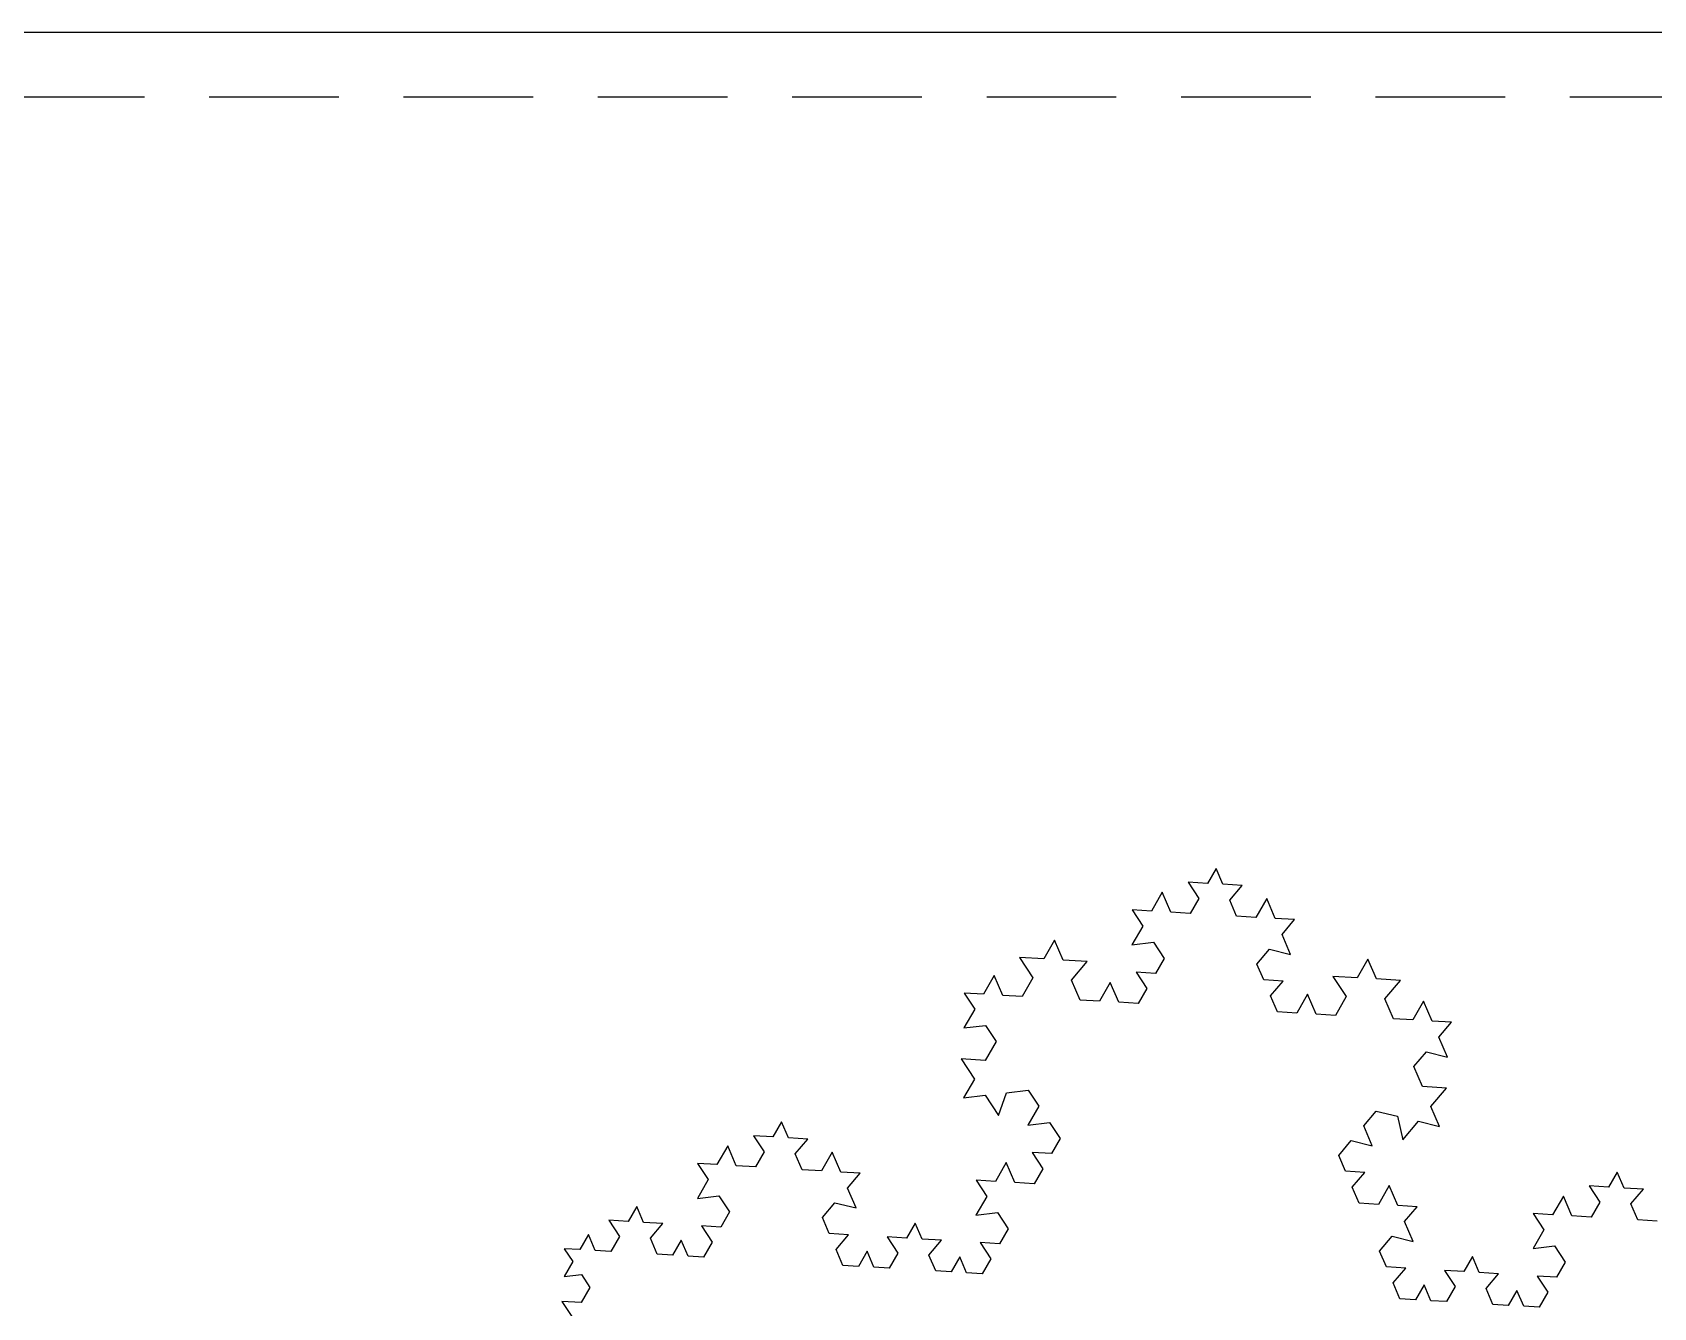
# Model space of a CAD drawing. Header units: inches. Extents: x 15 to 91, y 8 to 301.
# Drawn here: x 42.96 to 49.21, y 252.62 to 257.54 of the extents above; entities that cross this region are included whole.
import ezdxf

# ---------------------------------------------------------------- set-up
doc = ezdxf.new("R2010")
doc.units = ezdxf.units.IN
doc.header["$MEASUREMENT"] = 0
doc.linetypes.add('DASHED', pattern=[0.75, 0.5, -0.25])
doc.layers.get('Defpoints').update_dxf_attribs({"true_color": 0x000000})
doc.layers.add('2 - Engrave - Shallow (VECTOR)', color=1, linetype='Continuous', true_color=0xff0000)

msp = doc.modelspace()

# ---------------------------------------------------------------- linework, layer by layer
at = {"layer": '2 - Engrave - Shallow (VECTOR)'}
for p, q in [((47.5252, 254.3148), (47.4918, 254.2569)), ((47.5515, 254.2533), (47.5252, 254.3148)), ((47.4918, 254.2569), (47.4171, 254.2614)), ((47.4171, 254.2614), (47.4583, 254.199)), ((47.6261, 254.2488), (47.5515, 254.2533)), ((47.5777, 254.1918), (47.6261, 254.2488)), ((47.3174, 254.2224), (47.2756, 254.15)), ((47.3503, 254.1456), (47.3174, 254.2224)), ((47.4583, 254.199), (47.4249, 254.1411)), ((47.604, 254.1303), (47.5777, 254.1918)), ((47.7204, 254.1982), (47.6786, 254.1258)), ((47.7533, 254.1214), (47.7204, 254.1982)), ((47.2756, 254.15), (47.201, 254.1545)), ((47.201, 254.1545), (47.2422, 254.0921)), ((47.4249, 254.1411), (47.3503, 254.1456)), ((47.6786, 254.1258), (47.604, 254.1303)), ((47.8279, 254.1169), (47.7533, 254.1214)), ((47.2422, 254.0921), (47.2004, 254.0197)), ((47.7795, 254.0599), (47.8279, 254.1169)), ((47.8124, 253.983), (47.7795, 254.0599)), ((46.9019, 254.0376), (46.8601, 253.9653)), ((46.9347, 253.9608), (46.9019, 254.0376)), ((47.2004, 254.0197), (47.2834, 254.0297)), ((47.2834, 254.0297), (47.3246, 253.9673)), ((47.6828, 253.9458), (47.7312, 254.0028)), ((47.7312, 254.0028), (47.8124, 253.983)), ((46.8601, 253.9653), (46.7668, 253.9709)), ((46.7668, 253.9709), (46.8183, 253.8929)), ((47.028, 253.9552), (46.9347, 253.9608)), ((46.9676, 253.8839), (47.028, 253.9552)), ((47.3246, 253.9673), (47.2912, 253.9094)), ((47.7091, 253.8843), (47.6828, 253.9458)), ((48.1109, 253.9651), (48.0691, 253.8927)), ((48.1437, 253.8882), (48.1109, 253.9651)), ((46.669, 253.9018), (46.6272, 253.8294)), ((46.7019, 253.825), (46.669, 253.9018)), ((46.8183, 253.8929), (46.7765, 253.8205)), ((47.0004, 253.807), (46.9676, 253.8839)), ((47.1168, 253.8749), (47.075, 253.8026)), ((47.1496, 253.7981), (47.1168, 253.8749)), ((47.2912, 253.9094), (47.2165, 253.9139)), ((47.2165, 253.9139), (47.2577, 253.8515)), ((47.7837, 253.8799), (47.7091, 253.8843)), ((47.7354, 253.8228), (47.7837, 253.8799)), ((48.0691, 253.8927), (47.9758, 253.8983)), ((47.9758, 253.8983), (48.0273, 253.8203)), ((48.237, 253.8826), (48.1437, 253.8882)), ((48.1766, 253.8113), (48.237, 253.8826)), ((46.6272, 253.8294), (46.5526, 253.8339)), ((46.5526, 253.8339), (46.5938, 253.7715)), ((46.7765, 253.8205), (46.7019, 253.825)), ((47.2577, 253.8515), (47.2243, 253.7936)), ((47.7616, 253.7613), (47.7354, 253.8228)), ((47.8781, 253.8293), (47.8363, 253.7569)), ((47.9109, 253.7524), (47.8781, 253.8293)), ((48.0273, 253.8203), (47.9855, 253.7479)), ((48.2094, 253.7345), (48.1766, 253.8113)), ((46.5938, 253.7715), (46.552, 253.6991)), ((47.075, 253.8026), (47.0004, 253.807)), ((47.2243, 253.7936), (47.1496, 253.7981)), ((47.8363, 253.7569), (47.7616, 253.7613)), ((47.9855, 253.7479), (47.9109, 253.7524)), ((48.3258, 253.8024), (48.284, 253.73)), ((48.3587, 253.7255), (48.3258, 253.8024)), ((46.552, 253.6991), (46.635, 253.7091)), ((46.635, 253.7091), (46.6762, 253.6467)), ((48.284, 253.73), (48.2094, 253.7345)), ((48.4333, 253.721), (48.3587, 253.7255)), ((48.3849, 253.664), (48.4333, 253.721)), ((46.6762, 253.6467), (46.6344, 253.5743)), ((48.4178, 253.5871), (48.3849, 253.664)), ((46.6344, 253.5743), (46.5411, 253.5799)), ((46.5411, 253.5799), (46.5926, 253.5019)), ((48.2882, 253.55), (48.3366, 253.607)), ((48.3366, 253.607), (48.4178, 253.5871)), ((46.5926, 253.5019), (46.5508, 253.4296)), ((48.3211, 253.4731), (48.2882, 253.55)), ((46.5508, 253.4296), (46.6338, 253.4396)), ((46.6338, 253.4396), (46.6853, 253.3616)), ((46.6853, 253.3616), (46.7168, 253.4496)), ((46.7168, 253.4496), (46.7998, 253.4596)), ((46.7998, 253.4596), (46.841, 253.3972)), ((48.4143, 253.4675), (48.3211, 253.4731)), ((48.3539, 253.3962), (48.4143, 253.4675)), ((46.841, 253.3972), (46.7992, 253.3248)), ((48.0948, 253.3219), (48.1431, 253.3789)), ((48.1431, 253.3789), (48.2243, 253.3591)), ((48.3867, 253.3194), (48.3539, 253.3962)), ((45.8487, 253.3369), (45.8152, 253.279)), ((45.8749, 253.2754), (45.8487, 253.3369)), ((46.7992, 253.3248), (46.8822, 253.3348)), ((46.8822, 253.3348), (46.9234, 253.2724)), ((48.1276, 253.245), (48.0948, 253.3219)), ((48.2243, 253.3591), (48.2451, 253.2679)), ((48.2451, 253.2679), (48.3055, 253.3392)), ((48.3055, 253.3392), (48.3867, 253.3194)), ((45.8152, 253.279), (45.7406, 253.2834)), ((45.7406, 253.2834), (45.7818, 253.2211)), ((45.9496, 253.2709), (45.8749, 253.2754)), ((45.9012, 253.2139), (45.9496, 253.2709)), ((46.9234, 253.2724), (46.8899, 253.2145)), ((47.998, 253.2079), (48.0464, 253.2649)), ((48.0464, 253.2649), (48.1276, 253.245)), ((45.6409, 253.2445), (45.5991, 253.1721)), ((45.6737, 253.1676), (45.6409, 253.2445)), ((45.7818, 253.2211), (45.7484, 253.1631)), ((45.9275, 253.1524), (45.9012, 253.2139)), ((46.0439, 253.2203), (46.0021, 253.1479)), ((46.0767, 253.1434), (46.0439, 253.2203)), ((46.8899, 253.2145), (46.8153, 253.2189)), ((46.8153, 253.2189), (46.8565, 253.1565)), ((48.0243, 253.1464), (47.998, 253.2079)), ((45.5991, 253.1721), (45.5245, 253.1766)), ((45.5245, 253.1766), (45.5657, 253.1142)), ((45.7484, 253.1631), (45.6737, 253.1676)), ((46.0021, 253.1479), (45.9275, 253.1524)), ((46.1514, 253.139), (46.0767, 253.1434)), ((46.103, 253.0819), (46.1514, 253.139)), ((46.7156, 253.18), (46.6738, 253.1076)), ((46.7484, 253.1031), (46.7156, 253.18)), ((46.8565, 253.1565), (46.823, 253.0986)), ((48.0989, 253.1419), (48.0243, 253.1464)), ((48.0506, 253.0849), (48.0989, 253.1419)), ((49.0727, 253.1434), (49.0393, 253.0854)), ((49.099, 253.0819), (49.0727, 253.1434)), ((45.5657, 253.1142), (45.5239, 253.0418)), ((46.1358, 253.0051), (46.103, 253.0819)), ((46.6738, 253.1076), (46.5992, 253.1121)), ((46.5992, 253.1121), (46.6403, 253.0497)), ((46.823, 253.0986), (46.7484, 253.1031)), ((48.0769, 253.0234), (48.0506, 253.0849)), ((48.1933, 253.0913), (48.1515, 253.0189)), ((48.2261, 253.0144), (48.1933, 253.0913)), ((49.0393, 253.0854), (48.9647, 253.0899)), ((48.9647, 253.0899), (49.0059, 253.0275)), ((49.1736, 253.0774), (49.099, 253.0819)), ((49.1253, 253.0204), (49.1736, 253.0774)), ((45.2898, 253.0109), (45.2564, 252.953)), ((45.3161, 252.9494), (45.2898, 253.0109)), ((45.5239, 253.0418), (45.6069, 253.0518)), ((45.6069, 253.0518), (45.648, 252.9894)), ((46.0063, 252.9679), (46.0546, 253.0249)), ((46.0546, 253.0249), (46.1358, 253.0051)), ((46.6403, 253.0497), (46.5986, 252.9773)), ((48.1515, 253.0189), (48.0769, 253.0234)), ((48.3007, 253.0099), (48.2261, 253.0144)), ((48.2524, 252.9529), (48.3007, 253.0099)), ((48.865, 253.051), (48.8232, 252.9786)), ((48.8978, 252.9741), (48.865, 253.051)), ((49.0059, 253.0275), (48.9724, 252.9696)), ((49.1515, 252.9589), (49.1253, 253.0204)), ((45.2564, 252.953), (45.1817, 252.9575)), ((45.1817, 252.9575), (45.2229, 252.8951)), ((45.3907, 252.9449), (45.3161, 252.9494)), ((45.3424, 252.8879), (45.3907, 252.9449)), ((45.6146, 252.9315), (45.54, 252.936)), ((45.54, 252.936), (45.5812, 252.8736)), ((45.648, 252.9894), (45.6146, 252.9315)), ((46.0325, 252.9064), (46.0063, 252.9679)), ((46.3645, 252.9464), (46.3311, 252.8885)), ((46.3908, 252.8849), (46.3645, 252.9464)), ((46.5986, 252.9773), (46.6815, 252.9873)), ((46.6815, 252.9873), (46.7227, 252.9249)), ((48.2852, 252.8761), (48.2524, 252.9529)), ((48.8232, 252.9786), (48.7485, 252.9831)), ((48.7485, 252.9831), (48.7897, 252.9207)), ((48.9724, 252.9696), (48.8978, 252.9741)), ((49.2262, 252.9544), (49.1515, 252.9589)), ((45.1035, 252.9022), (45.0701, 252.8443)), ((45.1298, 252.8407), (45.1035, 252.9022)), ((45.2229, 252.8951), (45.1895, 252.8372)), ((45.3686, 252.8264), (45.3424, 252.8879)), ((45.4618, 252.8807), (45.4283, 252.8228)), ((45.488, 252.8192), (45.4618, 252.8807)), ((45.5812, 252.8736), (45.5477, 252.8157)), ((46.1072, 252.9019), (46.0325, 252.9064)), ((46.0588, 252.8449), (46.1072, 252.9019)), ((46.3311, 252.8885), (46.2564, 252.893)), ((46.2564, 252.893), (46.2976, 252.8306)), ((46.4654, 252.8804), (46.3908, 252.8849)), ((46.417, 252.8234), (46.4654, 252.8804)), ((46.6893, 252.867), (46.6147, 252.8715)), ((46.6147, 252.8715), (46.6559, 252.8091)), ((46.7227, 252.9249), (46.6893, 252.867)), ((48.1557, 252.8389), (48.204, 252.8959)), ((48.204, 252.8959), (48.2852, 252.8761)), ((48.7897, 252.9207), (48.7479, 252.8483)), ((45.0701, 252.8443), (45.0104, 252.8479)), ((45.0104, 252.8479), (45.0433, 252.798)), ((45.1895, 252.8372), (45.1298, 252.8407)), ((45.4283, 252.8228), (45.3686, 252.8264)), ((45.5477, 252.8157), (45.488, 252.8192)), ((46.0851, 252.7834), (46.0588, 252.8449)), ((46.1782, 252.8377), (46.1448, 252.7798)), ((46.2045, 252.7762), (46.1782, 252.8377)), ((46.2976, 252.8306), (46.2642, 252.7727)), ((46.4433, 252.7619), (46.417, 252.8234)), ((46.5365, 252.8162), (46.503, 252.7583)), ((46.5627, 252.7547), (46.5365, 252.8162)), ((46.6559, 252.8091), (46.6224, 252.7512)), ((48.1819, 252.7774), (48.1557, 252.8389)), ((48.5139, 252.8174), (48.4805, 252.7595)), ((48.5402, 252.7559), (48.5139, 252.8174)), ((48.7479, 252.8483), (48.8309, 252.8583)), ((48.8309, 252.8583), (48.8721, 252.7959)), ((45.0433, 252.798), (45.0099, 252.7401)), ((45.0099, 252.7401), (45.0763, 252.7481)), ((45.0763, 252.7481), (45.1093, 252.6982)), ((46.1448, 252.7798), (46.0851, 252.7834)), ((46.2642, 252.7727), (46.2045, 252.7762)), ((46.503, 252.7583), (46.4433, 252.7619)), ((46.6224, 252.7512), (46.5627, 252.7547)), ((48.2566, 252.7729), (48.1819, 252.7774)), ((48.2082, 252.7159), (48.2566, 252.7729)), ((48.4805, 252.7595), (48.4058, 252.764)), ((48.4058, 252.764), (48.447, 252.7016)), ((48.6148, 252.7514), (48.5402, 252.7559)), ((48.5664, 252.6944), (48.6148, 252.7514)), ((48.8721, 252.7959), (48.8387, 252.738)), ((45.1093, 252.6982), (45.0758, 252.6403)), ((48.2345, 252.6544), (48.2082, 252.7159)), ((48.3276, 252.7087), (48.2942, 252.6508)), ((48.3539, 252.6472), (48.3276, 252.7087)), ((48.447, 252.7016), (48.4136, 252.6436)), ((48.5927, 252.6329), (48.5664, 252.6944)), ((48.6858, 252.6872), (48.6524, 252.6293)), ((48.7121, 252.6257), (48.6858, 252.6872)), ((48.8387, 252.738), (48.7641, 252.7424)), ((48.7641, 252.7424), (48.8052, 252.6801)), ((45.0758, 252.6403), (45.0012, 252.6447)), ((45.0012, 252.6447), (45.0424, 252.5823)), ((48.2942, 252.6508), (48.2345, 252.6544)), ((48.4136, 252.6436), (48.3539, 252.6472)), ((48.6524, 252.6293), (48.5927, 252.6329)), ((48.7718, 252.6221), (48.7121, 252.6257)), ((48.8052, 252.6801), (48.7718, 252.6221))]:
    msp.add_line(p, q, dxfattribs=at)
at = {"layer": 'Defpoints'}
msp.add_lwpolyline([(37.1401, 239.5389), (69.1401, 239.5389), (69.1401, 257.5389), (37.1401, 257.5389)], close=True, dxfattribs=at)
at = {"layer": 'Defpoints', "linetype": 'DASHED'}
msp.add_lwpolyline([(37.3901, 239.7889), (68.8901, 239.7889), (68.8901, 257.2889), (37.3901, 257.2889)], close=True, dxfattribs=at)

doc.saveas('drawing.dxf')
